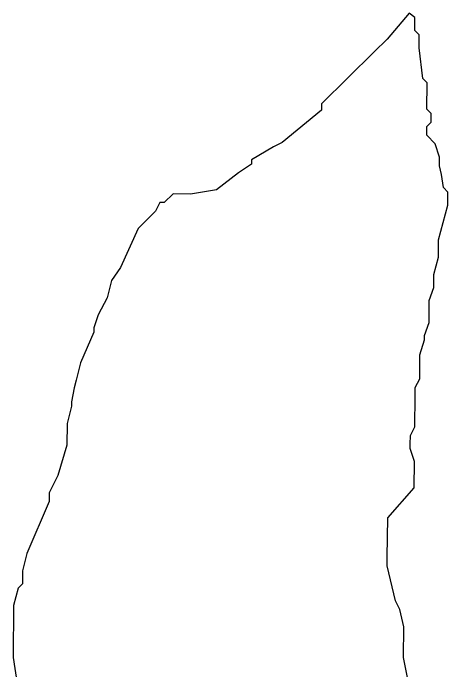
# Model space of a CAD drawing. Header units: metres. Extents: x 291638 to 293357, y 1989401 to 1992890.
# Drawn here: x 292015 to 293168, y 1991146 to 1992890 of the extents above; entities that cross this region are included whole.
import ezdxf

# ---------------------------------------------------------------- set-up
doc = ezdxf.new("R2010")
doc.units = ezdxf.units.M
doc.header["$MEASUREMENT"] = 0
doc.layers.add('VILLAGE BOUNDRY', color=10, linetype='Continuous')

msp = doc.modelspace()

# ---------------------------------------------------------------- linework, layer by layer
at = {"layer": 'VILLAGE BOUNDRY'}
msp.add_lwpolyline([(293061.6, 1991123.1), (293050.6, 1991181), (293051.5, 1991261.9), (293040.4, 1991308.2), (293029.1, 1991331.4), (293007, 1991424.1), (293007.3, 1991447.2), (293008.4, 1991551.1), (293078.6, 1991631.2), (293079.3, 1991700.5), (293068.2, 1991735.3), (293068.3, 1991746.8), (293068.5, 1991770), (293080.3, 1991792.9), (293081.2, 1991873.8), (293081.4, 1991896.9), (293093.2, 1991919.8), (293093.9, 1991983.4), (293105.9, 1992023.7), (293106, 1992035.2), (293117.9, 1992069.7), (293118.6, 1992127.5), (293130.5, 1992162), (293130.9, 1992196.7), (293142.9, 1992242.7), (293143.4, 1992288.9), (293155.5, 1992335), (293167.5, 1992381.1), (293167.9, 1992415.7), (293156.4, 1992427.4), (293151.1, 1992462.1), (293145.5, 1992485.3), (293145.8, 1992508.4), (293134.6, 1992543.2), (293111.8, 1992566.5), (293112, 1992589.6), (293123.7, 1992601), (293123.9, 1992624.1), (293112.5, 1992635.8), (293113.3, 1992705.1), (293101.8, 1992716.8), (293091.5, 1992797.7), (293091.5, 1992832.4), (293080.1, 1992844.1), (293080.5, 1992878.7), (293065.2, 1992890.1), (293007.1, 1992821.4), (292972.2, 1992787.1), (292832.9, 1992649.8), (292832.8, 1992632.5), (292728.4, 1992546.9), (292705.2, 1992535.5), (292647.4, 1992501.4), (292647.3, 1992489.8), (292612.5, 1992467), (292554.6, 1992421.4), (292485.3, 1992410.4), (292439.2, 1992410.7), (292416, 1992387.8), (292404.5, 1992387.9), (292392.8, 1992364.9), (292346.3, 1992319.2), (292299.5, 1992215.8), (292276.1, 1992181.4), (292264.3, 1992135.4), (292240.9, 1992089.5), (292229.1, 1992055), (292229, 1992043.5), (292193.8, 1991963), (292182, 1991917), (292176.7, 1991896.6), (292170, 1991859.5), (292169.9, 1991848), (292158, 1991801.9), (292157.6, 1991744.3), (292133.9, 1991663.8), (292122.3, 1991640.8), (292110.6, 1991617.9), (292110.4, 1991594.8), (292051.7, 1991457), (292039.9, 1991411), (292039.6, 1991376.4), (292028, 1991364.9), (292016.1, 1991318.9), (292015.1, 1991180.6), (292026.1, 1991111.4)], dxfattribs=at)

doc.saveas('drawing.dxf')
